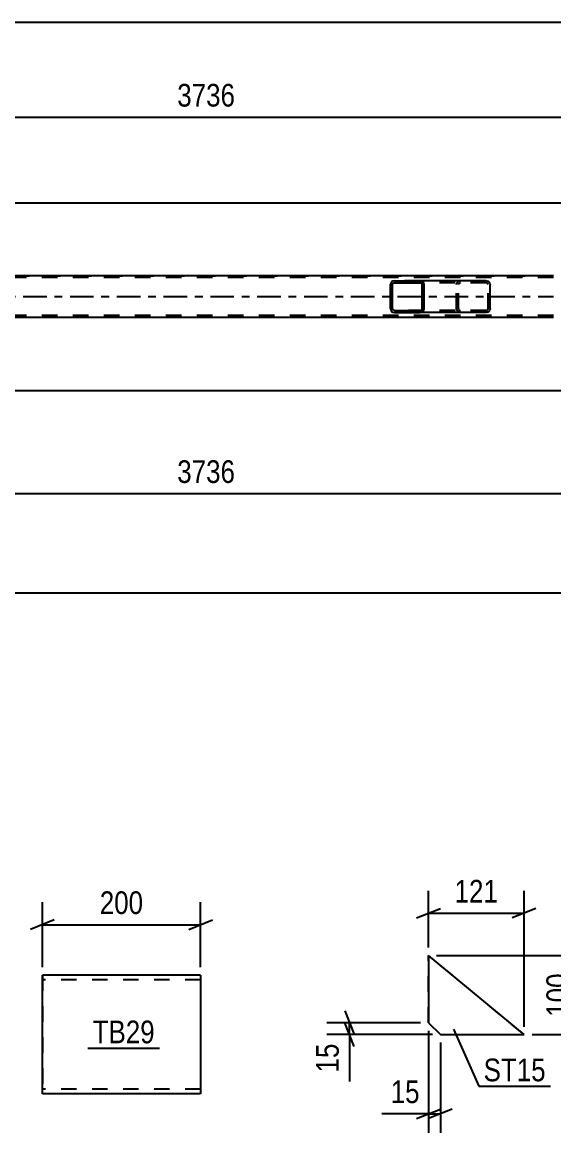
# Model space of a CAD drawing. Header units: millimetres. Extents: x 0 to 3251, y 0 to 594.
# Drawn here: x 691.3 to 758.5, y 123.9 to 264.2 of the extents above; entities that cross this region are included whole.
import ezdxf

# ---------------------------------------------------------------- set-up
doc = ezdxf.new("R2010")
doc.units = ezdxf.units.MM
doc.linetypes.add('DXK_LINE_DOT2', pattern=[3.9198, 1.9599, -1.9599])
doc.linetypes.add('DXK_LINE_DOT3', pattern=[5.9187, 2.979, -0.9799, 0.9799, -0.9799])
doc.styles.add('Arial Narrow', font='ARIALN.TTF', dxfattribs={"height": 0.2})

# ---------------------------------------------------------------- blocks, each defined once
blk = doc.blocks.new('Part-247352729-5274 - 5268')
at = {"color": 2, "linetype": 'Continuous'}
for p, q in [((742.65, 146.34), (742.65, 137.84)), ((754.74, 136.34), (742.65, 146.34)), ((742.65, 146.34), (742.65, 146.34)), ((742.65, 137.84), (744.15, 136.34)), ((742.65, 137.84), (742.65, 137.84)), ((744.15, 136.34), (754.74, 136.34))]:
    blk.add_line(p, q, dxfattribs=at)
at = {"color": 7, "linetype": 'DXK_LINE_DOT2'}
for p, q in [((742.65, 137.84), (742.65, 146.34)), ((754.74, 136.34), (742.65, 146.34)), ((744.15, 136.34), (742.65, 137.84))]:
    blk.add_line(p, q, dxfattribs=at)
blk = doc.blocks.new('Part-247352729-4116 - 4010')
at = {"linetype": 'Continuous'}
h = blk.add_hatch(dxfattribs=at)
h.set_pattern_fill('', scale=0.7, style=0, pattern_type=0)
h.set_pattern_definition([(45, (742.0573, 231.2795), (-1.57154, 1.57154), [])])
h.paths.add_polyline_path([(742.1, 231.1), (742.06, 231.28), (741.95, 231.44), (741.78, 231.54), (741.59, 231.58), (738.35, 231.58), (738.15, 231.54), (737.99, 231.44), (737.88, 231.28), (737.84, 231.1), (737.84, 228.06), (737.88, 227.87), (737.99, 227.72), (738.15, 227.61), (738.35, 227.58), (741.59, 227.58), (741.78, 227.61), (741.95, 227.72), (742.06, 227.87), (742.1, 228.06)])
h.paths.add_polyline_path([(741.82, 227.96), (741.77, 227.89), (741.68, 227.83), (741.59, 227.82), (738.35, 227.82), (738.25, 227.83), (738.17, 227.89), (738.11, 227.96), (738.09, 228.06), (738.09, 231.1), (738.11, 231.19), (738.17, 231.27), (738.25, 231.32), (738.35, 231.34), (741.59, 231.34), (741.68, 231.32), (741.77, 231.27), (741.82, 231.19), (741.84, 231.1), (741.84, 228.06)])
at = {"color": 2, "linetype": 'Continuous'}
for p, q in [((738.35, 231.58), (738.15, 231.54)), ((738.35, 231.58), (741.59, 231.58)), ((749.93, 231.58), (741.59, 231.58)), ((741.78, 231.54), (741.59, 231.58)), ((749.93, 231.58), (750.13, 231.54)), ((737.88, 231.28), (737.84, 231.1)), ((737.84, 228.06), (737.84, 231.1)), ((738.09, 231.1), (738.11, 231.19)), ((738.09, 228.06), (738.09, 231.1)), ((738.11, 231.19), (738.17, 231.27)), ((738.17, 231.27), (738.25, 231.32)), ((738.25, 231.32), (738.35, 231.34)), ((738.35, 231.34), (741.59, 231.34)), ((741.59, 231.34), (741.68, 231.32)), ((741.68, 231.32), (741.77, 231.27)), ((741.77, 231.27), (741.82, 231.19)), ((741.82, 231.19), (741.84, 231.1)), ((741.84, 228.06), (741.84, 231.1)), ((742.1, 231.1), (742.06, 231.28)), ((742.1, 228.06), (742.1, 231.1)), ((750.41, 231.28), (750.45, 231.1)), ((750.45, 228.06), (750.45, 231.1)), ((737.84, 228.06), (737.88, 227.87)), ((738.11, 227.96), (738.09, 228.06)), ((738.17, 227.89), (738.11, 227.96)), ((738.15, 227.61), (738.35, 227.58)), ((738.25, 227.83), (738.17, 227.89)), ((738.35, 227.82), (738.25, 227.83)), ((738.35, 227.82), (741.59, 227.82)), ((738.35, 227.58), (741.59, 227.58)), ((741.68, 227.83), (741.59, 227.82)), ((741.59, 227.58), (741.78, 227.61)), ((749.93, 227.58), (741.59, 227.58)), ((741.77, 227.89), (741.68, 227.83)), ((741.82, 227.96), (741.77, 227.89)), ((741.84, 228.06), (741.82, 227.96)), ((742.06, 227.87), (742.1, 228.06)), ((750.13, 227.61), (749.93, 227.58)), ((750.45, 228.06), (750.41, 227.87))]:
    blk.add_line(p, q, dxfattribs=at)
at = {"color": 7, "linetype": 'DXK_LINE_DOT2'}
for p, q in [((741.59, 231.58), (738.35, 231.58)), ((746.5, 231.54), (746.7, 231.58)), ((749.93, 231.34), (738.35, 231.34)), ((746.19, 231.1), (746.23, 231.28)), ((746.19, 228.06), (746.19, 231.1)), ((746.46, 231.19), (746.44, 231.1)), ((746.44, 228.06), (746.44, 231.1)), ((746.52, 231.27), (746.46, 231.19)), ((746.52, 231.27), (746.54, 231.28)), ((746.54, 231.28), (746.6, 231.32)), ((746.6, 231.32), (746.7, 231.34)), ((750.03, 231.32), (749.93, 231.34)), ((750.12, 231.27), (750.03, 231.32)), ((750.17, 231.19), (750.12, 231.27)), ((750.19, 231.1), (750.17, 231.19)), ((750.19, 228.06), (750.19, 231.1)), ((749.93, 227.82), (738.35, 227.82)), ((741.59, 227.58), (738.35, 227.58)), ((746.23, 227.87), (746.19, 228.06)), ((746.44, 228.06), (746.46, 227.96)), ((746.46, 227.96), (746.52, 227.89)), ((746.7, 227.58), (746.5, 227.61)), ((746.52, 227.89), (746.54, 227.87)), ((746.54, 227.87), (746.6, 227.83)), ((746.6, 227.83), (746.7, 227.82)), ((749.93, 227.82), (750.03, 227.83)), ((750.03, 227.83), (750.12, 227.89)), ((750.12, 227.89), (750.17, 227.96)), ((750.17, 227.96), (750.19, 228.06))]:
    blk.add_line(p, q, dxfattribs=at)
at = {"color": 2, "linetype": 'Continuous'}
for centre, start, end in [((738.33, 231.08), 110.7583, 155.68), ((741.6, 231.08), 24.32, 69.2417), ((749.95, 231.08), 24.32, 69.2417), ((738.33, 228.08), 204.32, 249.2417), ((741.6, 228.08), 290.7583, 335.68), ((749.95, 228.08), 290.7583, 335.68)]:
    blk.add_arc(centre, 0.496, start, end, dxfattribs=at)
at = {"color": 7, "linetype": 'DXK_LINE_DOT2'}
for centre, start, end in [((746.68, 231.08), 110.7583, 155.68), ((746.68, 228.08), 204.32, 249.2417)]:
    blk.add_arc(centre, 0.496, start, end, dxfattribs=at)
blk = doc.blocks.new('Part-247352729-4155 - 4010')
at = {"color": 7, "linetype": 'DXK_LINE_DOT2'}
for p, q in [((758.45, 231.98), (99.53, 231.98)), ((235.52, 232.22), (758.45, 232.22)), ((758.45, 227.18), (99.53, 227.18))]:
    blk.add_line(p, q, dxfattribs=at)
at = {"color": 2, "linetype": 'Continuous'}
for p, q in [((758.45, 232.22), (667.2, 232.22)), ((758.45, 226.94), (241.52, 226.94))]:
    blk.add_line(p, q, dxfattribs=at)
at = {"color": 7, "linetype": 'DXK_LINE_DOT3'}
blk.add_line((99.53, 229.58), (758.45, 229.58), dxfattribs=at)
blk = doc.blocks.new('Part-247352729-4805 - 4801')
at = {"color": 2, "linetype": 'Continuous'}
for p, q in [((693.83, 142.65), (693.83, 143.85)), ((693.83, 143.85), (693.83, 143.85)), ((713.83, 143.85), (693.83, 143.85)), ((713.83, 143.85), (713.83, 143.76)), ((713.83, 143.76), (713.83, 143.5)), ((713.83, 143.5), (713.83, 142.65)), ((693.83, 128.85), (693.83, 142.65)), ((713.83, 142.65), (713.83, 128.85)), ((693.83, 128.85), (693.83, 128.85)), ((713.83, 128.85), (693.83, 128.85))]:
    blk.add_line(p, q, dxfattribs=at)
at = {"color": 7, "linetype": 'DXK_LINE_DOT2'}
for p, q in [((693.83, 143.85), (693.83, 129.5)), ((693.83, 143.85), (693.83, 143.85)), ((693.83, 143.25), (693.83, 143.25)), ((713.83, 143.25), (693.83, 143.25)), ((693.83, 143.21), (693.83, 143.25)), ((693.83, 143.11), (693.83, 143.21)), ((713.83, 143.85), (713.83, 128.85)), ((693.83, 143.08), (693.83, 143.11)), ((693.83, 142.88), (693.83, 143.08)), ((713.83, 143.11), (713.83, 142.65)), ((693.83, 129.5), (693.83, 129.63)), ((693.83, 129.5), (693.83, 129.59)), ((693.83, 129.45), (693.83, 129.5)), ((693.83, 128.85), (693.83, 129.5)), ((693.83, 129.45), (693.83, 129.45)), ((713.83, 129.45), (693.83, 129.45)), ((713.83, 129.5), (713.83, 129.59)), ((713.83, 129.45), (713.83, 129.5)), ((693.83, 128.85), (693.83, 128.85))]:
    blk.add_line(p, q, dxfattribs=at)
blk = doc.blocks.new('StraightDimension-247352729-5308 - 5268')
at = {"color": 7, "linetype": 'Continuous'}
for p, q in [((761.17, 147.84), (762.37, 144.84)), ((743.65, 146.34), (764.17, 146.34)), ((761.77, 136.34), (761.77, 146.34)), ((762.37, 134.84), (761.17, 137.84)), ((755.74, 136.34), (764.17, 136.34))]:
    blk.add_line(p, q, dxfattribs=at)
at = {"color": 0}
blk.add_wipeout([(761.02, 144.68), (756.82, 144.68), (756.82, 138), (761.02, 138)], dxfattribs=at)
at = {"color": 3, "style": 'Arial Narrow'}
blk.add_text('100', height=2.863, rotation=90.0002, dxfattribs=at).set_placement((760.42, 138.6))
blk = doc.blocks.new('StraightDimension-247352729-5276 - 5268')
at = {"color": 7, "linetype": 'Continuous'}
for p, q in [((742.65, 136.84), (742.65, 123.94)), ((744.15, 135.34), (744.15, 123.94)), ((742.65, 126.34), (736.74, 126.34)), ((742.65, 126.34), (736.74, 126.34)), ((741.15, 125.74), (744.15, 126.94)), ((745.65, 126.94), (742.65, 125.74)), ((742.65, 126.34), (744.15, 126.34))]:
    blk.add_line(p, q, dxfattribs=at)
at = {"color": 0}
blk.add_wipeout([(742.13, 127.09), (742.13, 131.29), (737.27, 131.29), (737.27, 127.09)], dxfattribs=at)
at = {"color": 3, "style": 'Arial Narrow'}
blk.add_text('15', height=2.863, dxfattribs=at).set_placement((737.87, 127.69))
blk = doc.blocks.new('StraightDimension-247352729-5287 - 5268')
at = {"color": 7, "linetype": 'Continuous'}
for p, q in [((742.65, 147.34), (742.65, 154.53)), ((754.74, 137.34), (754.74, 154.53)), ((741.15, 151.08), (744.15, 152.28)), ((742.65, 151.68), (754.74, 151.68)), ((756.24, 152.28), (753.24, 151.08))]:
    blk.add_line(p, q, dxfattribs=at)
at = {"color": 0}
blk.add_wipeout([(752.04, 152.43), (752.04, 156.63), (745.35, 156.63), (745.35, 152.43)], dxfattribs=at)
at = {"color": 3, "style": 'Arial Narrow'}
blk.add_text('121', height=2.863, dxfattribs=at).set_placement((745.95, 153.03))
blk = doc.blocks.new('StraightDimension-247352729-5297 - 5268')
at = {"color": 7, "linetype": 'Continuous'}
for p, q in [((732.05, 139.34), (733.25, 136.34)), ((741.65, 137.84), (729.8, 137.84)), ((733.25, 134.84), (732.05, 137.84)), ((732.65, 136.34), (732.65, 137.84)), ((743.15, 136.34), (729.8, 136.34)), ((732.65, 136.34), (732.65, 130.44)), ((732.65, 136.34), (732.65, 130.44))]:
    blk.add_line(p, q, dxfattribs=at)
at = {"color": 0}
blk.add_wipeout([(731.9, 135.82), (727.7, 135.82), (727.7, 130.96), (731.9, 130.96)], dxfattribs=at)
at = {"color": 3, "style": 'Arial Narrow'}
blk.add_text('15', height=2.863, rotation=90.0002, dxfattribs=at).set_placement((731.3, 131.56))
blk = doc.blocks.new('StraightDimension-247352729-4330 - 4010')
at = {"color": 7, "linetype": 'Continuous'}
for p, q in [((785.13, 239.92), (783.93, 242.92)), ((672.8, 241.42), (786.93, 241.42)), ((784.53, 217.74), (784.53, 241.42)), ((783.93, 219.24), (785.13, 216.24)), ((672.81, 217.74), (786.93, 217.74))]:
    blk.add_line(p, q, dxfattribs=at)
at = {"color": 0}
blk.add_wipeout([(783.78, 232.92), (779.58, 232.92), (779.58, 226.23), (783.78, 226.23)], dxfattribs=at)
at = {"color": 3, "style": 'Arial Narrow'}
blk.add_text('592', height=2.863, rotation=90.0002, dxfattribs=at).set_placement((783.18, 226.83))
blk = doc.blocks.new('StraightDimension-247352729-15275 - 4010')
at = {"color": 7, "linetype": 'Continuous'}
blk.add_line((90.91, 264.25), (767.07, 264.25), dxfattribs=at)
blk = doc.blocks.new('StraightDimension-247352729-4289 - 4010')
at = {"color": 7, "linetype": 'Continuous'}
blk.add_line((90.27, 192.14), (767.71, 192.14), dxfattribs=at)
blk = doc.blocks.new('StraightDimension-247352729-15236 - 4010')
at = {"color": 7, "linetype": 'Continuous'}
for p, q in [((662, 233.61), (662, 255.09)), ((767.07, 237.08), (767.07, 255.09)), ((663.5, 252.84), (660.5, 251.64)), ((765.57, 251.64), (768.57, 252.84)), ((662, 252.24), (767.07, 252.24))]:
    blk.add_line(p, q, dxfattribs=at)
at = {"color": 0}
blk.add_wipeout([(718.79, 252.99), (718.79, 257.19), (710.28, 257.19), (710.28, 252.99)], dxfattribs=at)
at = {"color": 3, "style": 'Arial Narrow'}
blk.add_text('3736', height=2.863, dxfattribs=at).set_placement((710.88, 253.59))
blk = doc.blocks.new('StraightDimension-247352729-15242 - 4010')
at = {"color": 7, "linetype": 'Continuous'}
for p, q in [((767.07, 222.08), (767.07, 194.25)), ((662.01, 217.53), (662.01, 194.25)), ((663.51, 205.29), (660.51, 204.09)), ((765.57, 204.09), (768.57, 205.29)), ((662.01, 204.69), (767.07, 204.69))]:
    blk.add_line(p, q, dxfattribs=at)
at = {"color": 0}
blk.add_wipeout([(718.79, 205.44), (718.79, 209.64), (710.28, 209.64), (710.28, 205.44)], dxfattribs=at)
at = {"color": 3, "style": 'Arial Narrow'}
blk.add_text('3736', height=2.863, dxfattribs=at).set_placement((710.88, 206.04))
at = {"color": 0, "linetype": 'Continuous'}
blk.add_wipeout([(766.47, 203.99), (762.27, 203.99), (762.27, 193.65), (766.47, 193.65)], dxfattribs=at)
at = {"color": 3, "linetype": 'Continuous', "style": 'Arial Narrow'}
blk.add_text('18167', height=2.863, rotation=90.0002, dxfattribs=at).set_placement((765.87, 194.25))
blk = doc.blocks.new('StraightDimension-247352729-4808 - 4801')
at = {"color": 7, "linetype": 'Continuous'}
for p, q in [((693.83, 144.85), (693.83, 153.08)), ((713.83, 144.85), (713.83, 153.08)), ((695.33, 150.83), (692.33, 149.63)), ((693.83, 150.23), (713.83, 150.23)), ((712.33, 149.63), (715.33, 150.83))]:
    blk.add_line(p, q, dxfattribs=at)
at = {"color": 0}
blk.add_wipeout([(707.17, 150.98), (707.17, 155.18), (700.48, 155.18), (700.48, 150.98)], dxfattribs=at)
at = {"color": 3, "style": 'Arial Narrow'}
blk.add_text('200', height=2.863, dxfattribs=at).set_placement((701.08, 151.58))
blk = doc.blocks.new('Mark-247352729-5270 - 5268')
at = {"color": 0}
blk.add_wipeout([(757.48, 130.45), (757.48, 133.45), (749.62, 133.45), (749.62, 130.45)], dxfattribs=at)
blk.add_wipeout([(757.48, 130.45), (757.48, 133.45), (749.62, 133.45), (749.62, 130.45)], dxfattribs=at)
at = {"color": 30, "linetype": 'Continuous'}
for p, q in [((745.83, 137.04), (749.02, 129.85)), ((749.02, 129.85), (758.08, 129.85))]:
    blk.add_line(p, q, dxfattribs=at)
at = {"color": 3, "style": 'Arial Narrow'}
blk.add_text('ST15', height=2.863, dxfattribs=at).set_placement((749.62, 130.45))
blk = doc.blocks.new('Mark-247352729-4803 - 4801')
at = {"color": 0}
blk.add_wipeout([(708.03, 135.25), (708.03, 138.25), (700.18, 138.25), (700.18, 135.25)], dxfattribs=at)
blk.add_wipeout([(708.03, 135.25), (708.03, 138.25), (700.18, 138.25), (700.18, 135.25)], dxfattribs=at)
at = {"color": 30, "linetype": 'Continuous'}
blk.add_line((699.58, 134.65), (708.63, 134.65), dxfattribs=at)
at = {"color": 3, "style": 'Arial Narrow'}
blk.add_text('TB29', height=2.863, dxfattribs=at).set_placement((700.18, 135.25))

msp = doc.modelspace()

# ---------------------------------------------------------------- block references
for name in ['Part-247352729-4155 - 4010', 'Part-247352729-4116 - 4010', 'StraightDimension-247352729-4808 - 4801', 'Part-247352729-5274 - 5268', 'Part-247352729-4805 - 4801']:
    msp.add_blockref(name, (0, 0))

# ---------------------------------------------------------------- next in the draw order: block references
for name in ['StraightDimension-247352729-4330 - 4010', 'StraightDimension-247352729-5308 - 5268', 'Mark-247352729-4803 - 4801']:
    msp.add_blockref(name, (0, 0))

# ---------------------------------------------------------------- next in the draw order: block references
for name in ['StraightDimension-247352729-15275 - 4010', 'StraightDimension-247352729-4289 - 4010', 'StraightDimension-247352729-5276 - 5268']:
    msp.add_blockref(name, (0, 0))

# ---------------------------------------------------------------- next in the draw order: block references
for name in ['StraightDimension-247352729-15236 - 4010', 'StraightDimension-247352729-15242 - 4010', 'StraightDimension-247352729-5287 - 5268']:
    msp.add_blockref(name, (0, 0))

# ---------------------------------------------------------------- next in the draw order: block references
for name in ['StraightDimension-247352729-5297 - 5268', 'Mark-247352729-5270 - 5268']:
    msp.add_blockref(name, (0, 0))

doc.saveas('drawing.dxf')
